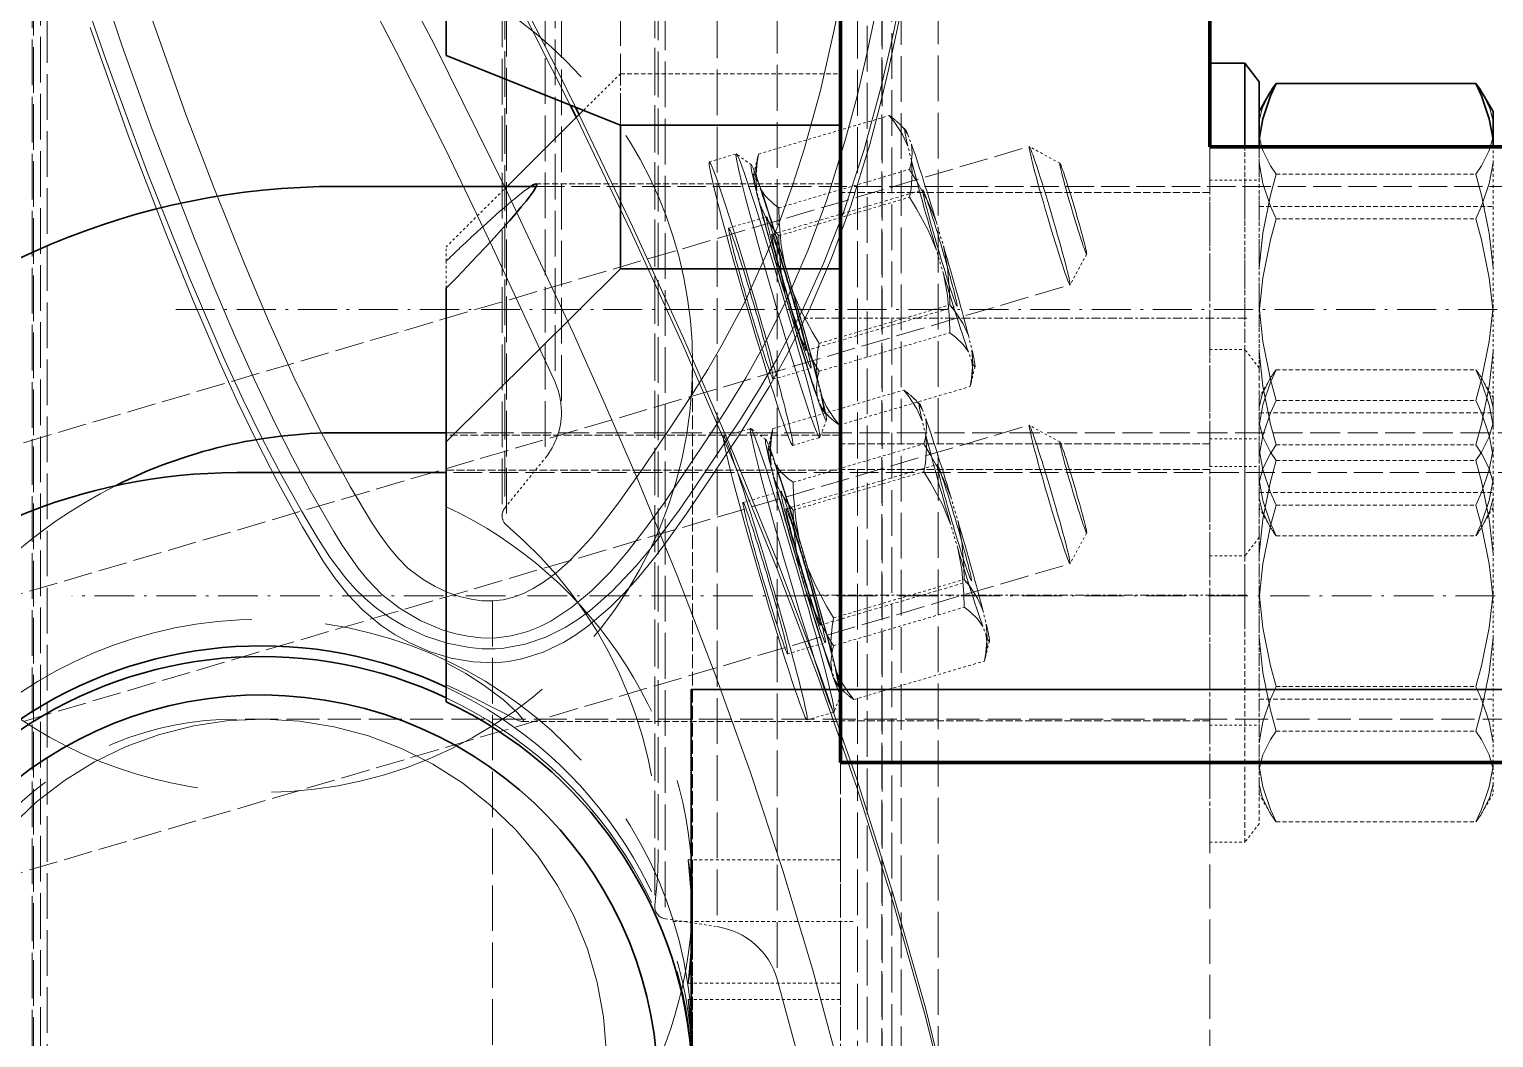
# Model space of a CAD drawing. Header units: millimetres. Extents: x 2784 to 32191, y 2597 to 23392.
# Drawn here: x 13729.1 to 13788.6, y 10251.6 to 10292.5 of the extents above; entities that cross this region are included whole.
import ezdxf

# ---------------------------------------------------------------- set-up
doc = ezdxf.new("R2010")
doc.units = ezdxf.units.MM
doc.linetypes.add('DASHDOT', pattern=[18.5, 12, -3, 0.5, -3])
doc.linetypes.add('DASHED', pattern=[15, 12, -3])

# ---------------------------------------------------------------- blocks, each defined once
blk = doc.blocks.new('A$C55E021B5')
at = {"color": 7, "lineweight": 35, "ltscale": 0.158333}
blk.add_line((1178.701, 1211.53), (1178.701, 1116.53), dxfattribs=at)
at = {"color": 7, "lineweight": 140, "ltscale": 0.158333}
blk.add_line((1178.701, 1116.53), (1178.701, 1211.53), dxfattribs=at)
at = {"color": 7, "lineweight": 35, "ltscale": 0.2}
blk.add_line((1193.701, 1211.53), (1193.701, 1091.53), dxfattribs=at)
at = {"color": 7, "lineweight": 140, "ltscale": 0.2}
blk.add_line((1193.701, 1211.53), (1193.701, 1091.53), dxfattribs=at)
at = {"color": 7, "linetype": 'DASHED', "lineweight": 13, "ltscale": 0.154579}
blk.add_line((1205.286, 1199.715), (1205.286, 1106.968), dxfattribs=at)
at = {"color": 7, "linetype": 'DASHED', "lineweight": 13, "ltscale": 0.154583}
blk.add_line((1205.027, 1198.506), (1205.027, 1105.756), dxfattribs=at)
at = {"color": 7, "linetype": 'DASHED', "lineweight": 13, "ltscale": 0.154589}
blk.add_line((1205.688, 1196.643), (1205.688, 1103.889), dxfattribs=at)
at = {"color": 7, "linetype": 'DASHED', "lineweight": 13, "ltscale": 0.154595}
blk.add_line((1207.327, 1194.62), (1207.327, 1101.863), dxfattribs=at)
at = {"color": 7, "linetype": 'DASHED', "lineweight": 13, "ltscale": 0.154596}
blk.add_line((1207.437, 1194.309), (1207.437, 1101.552), dxfattribs=at)
at = {"color": 7, "linetype": 'DASHED', "lineweight": 13, "ltscale": 0.154597}
blk.add_line((1207.261, 1193.932), (1207.261, 1101.173), dxfattribs=at)
at = {"color": 7, "linetype": 'DASHED', "lineweight": 13, "ltscale": 0.106987}
blk.add_line((1202.63, 1117.409), (1202.63, 1181.601), dxfattribs=at)
at = {"color": 7, "linetype": 'DASHED', "lineweight": 13, "ltscale": 0.154614}
blk.add_line((1201.096, 1180.694), (1201.096, 1087.926), dxfattribs=at)
at = {"color": 7, "linetype": 'DASHED', "lineweight": 13, "ltscale": 0.154613}
for p, q in [((1201.234, 1178.518), (1201.234, 1085.75)), ((1200.814, 1177.965), (1200.814, 1085.197)), ((1201.238, 1178.456), (1201.238, 1085.688)), ((1198.701, 1177.641), (1198.701, 1084.873))]:
    blk.add_line(p, q, dxfattribs=at)
at = {"color": 7, "linetype": 'DASHED', "lineweight": 13, "ltscale": 0.154611}
blk.add_line((1196.273, 1175.508), (1196.273, 1082.741), dxfattribs=at)
at = {"color": 7, "linetype": 'DASHED', "lineweight": 13, "ltscale": 0.154548}
blk.add_line((1192.003, 1154.805), (1192.003, 1062.076), dxfattribs=at)
at = {"color": 7, "linetype": 'DASHED', "lineweight": 13, "ltscale": 0.154549}
blk.add_line((1192.012, 1154.931), (1192.012, 1062.201), dxfattribs=at)
at = {"color": 7, "linetype": 'DASHED', "lineweight": 13, "ltscale": 0.154543}
blk.add_line((1192.61, 1153.889), (1192.61, 1061.163), dxfattribs=at)
at = {"color": 7, "linetype": 'DASHED', "lineweight": 13, "ltscale": 0.154533}
blk.add_line((1192.998, 1152.096), (1192.998, 1059.376), dxfattribs=at)
at = {"color": 7, "linetype": 'DASHED', "lineweight": 13, "ltscale": 0.154529}
blk.add_line((1191.608, 1151.271), (1191.608, 1058.554), dxfattribs=at)
at = {"color": 7, "linetype": 'DASHED', "lineweight": 13, "ltscale": 0.154478}
blk.add_line((1189.733, 1143.4), (1189.733, 1050.713), dxfattribs=at)
at = {"color": 7, "linetype": 'DASHED', "lineweight": 13, "ltscale": 0.154477}
blk.add_line((1191.233, 1143.378), (1191.233, 1050.692), dxfattribs=at)
at = {"color": 7, "linetype": 'DASHED', "lineweight": 13, "ltscale": 0.041399}
blk.add_line((1193.701, 1142.248), (1193.701, 1117.409), dxfattribs=at)
at = {"color": 7, "linetype": 'DASHED', "lineweight": 13, "ltscale": 0.154448}
blk.add_line((1226.184, 1139.522), (1226.184, 1046.853), dxfattribs=at)
at = {"color": 7, "linetype": 'DASHED', "lineweight": 13, "ltscale": 0.154435}
blk.add_line((1225.909, 1138.01), (1225.909, 1045.348), dxfattribs=at)
at = {"color": 7, "linetype": 'DASHED', "lineweight": 13, "ltscale": 0.154428}
blk.add_line((1226.515, 1137.092), (1226.515, 1044.435), dxfattribs=at)
at = {"color": 7, "linetype": 'DASHED', "lineweight": 13, "ltscale": 0.154425}
blk.add_line((1226.468, 1136.789), (1226.468, 1044.134), dxfattribs=at)
at = {"color": 7, "lineweight": 35, "ltscale": 0.007058}
blk.add_line((1209.701, 1120.229), (1209.701, 1124.464), dxfattribs=at)
at = {"color": 7, "lineweight": 35, "ltscale": 0.001576}
blk.add_line((1176.701, 1119.169), (1177.277, 1119.919), dxfattribs=at)
at = {"color": 7, "lineweight": 35, "ltscale": 0.005648}
for p, q in [((1177.277, 1119.919), (1177.277, 1116.53)), ((1178.701, 1119.919), (1178.701, 1116.53))]:
    blk.add_line(p, q, dxfattribs=at)
at = {"color": 7, "linetype": 'DASHED', "lineweight": 13, "ltscale": 0.014781}
for p, q in [((1177.277, 1119.919), (1177.277, 1111.05)), ((1178.701, 1097.17), (1178.701, 1088.301))]:
    blk.add_line(p, q, dxfattribs=at)
at = {"color": 7, "lineweight": 35, "ltscale": 0.002374}
blk.add_line((1178.701, 1119.919), (1177.277, 1119.919), dxfattribs=at)
at = {"color": 7, "lineweight": 35, "ltscale": 0.012688}
blk.add_line((1209.701, 1120.229), (1202.63, 1117.409), dxfattribs=at)
at = {"color": 7, "lineweight": 35, "ltscale": 0.013528}
blk.add_line((1176.01, 1119.097), (1167.893, 1119.097), dxfattribs=at)
at = {"color": 7, "lineweight": 35, "ltscale": 0.004398}
blk.add_line((1176.701, 1119.169), (1176.701, 1116.53), dxfattribs=at)
at = {"color": 7, "linetype": 'DASHED', "lineweight": 13, "ltscale": 0.013198}
blk.add_line((1193.701, 1111.576), (1193.701, 1119.495), dxfattribs=at)
at = {"color": 7, "linetype": 'DASHED', "lineweight": 13, "ltscale": 0.014882}
blk.add_line((1202.63, 1119.495), (1193.701, 1119.495), dxfattribs=at)
at = {"color": 7, "linetype": 'DASHED', "lineweight": 13, "ltscale": 0.003477}
blk.add_line((1202.63, 1117.409), (1202.63, 1119.495), dxfattribs=at)
at = {"color": 7, "linetype": 'DASHED', "lineweight": 13, "ltscale": 0.00352}
blk.add_line((1202.63, 1119.495), (1204.128, 1118.007), dxfattribs=at)
at = {"color": 7, "lineweight": 35, "ltscale": 0.001316}
for p, q in [((1167.201, 1117.959), (1167.596, 1118.643)), ((1176.701, 1117.959), (1176.306, 1118.643))]:
    blk.add_line(p, q, dxfattribs=at)
at = {"color": 7, "lineweight": 35, "ltscale": 0.001886}
for p, q in [((1167.201, 1117.959), (1167.201, 1116.827)), ((1176.701, 1117.959), (1176.701, 1116.827))]:
    blk.add_line(p, q, dxfattribs=at)
at = {"color": 7, "lineweight": 35, "ltscale": 0.007302}
blk.add_line((1204.128, 1118.007), (1207.236, 1114.919), dxfattribs=at)
at = {"color": 7, "lineweight": 35, "ltscale": 0.000576645}
blk.add_line((1204.46, 1118.139), (1204.308, 1117.828), dxfattribs=at)
at = {"color": 7, "lineweight": 35, "ltscale": 0.000935596}
blk.add_line((1204.667, 1118.221), (1204.42, 1117.717), dxfattribs=at)
at = {"color": 7, "linetype": 'DASHED', "lineweight": 13, "ltscale": 0.000606826}
for p, q in [((1191.066, 1117.233), (1191.33, 1117.484)), ((1193.804, 1094.654), (1193.54, 1094.403))]:
    blk.add_line(p, q, dxfattribs=at)
at = {"color": 7, "linetype": 'DASHED', "lineweight": 13, "ltscale": 0.009221}
for p, q in [((1197.02, 1116.233), (1191.712, 1117.795)), ((1196.2, 1114.049), (1190.892, 1115.611)), ((1194.561, 1107.417), (1189.253, 1108.979)), ((1193.741, 1105.233), (1188.433, 1106.795)), ((1196.437, 1105.092), (1191.129, 1106.654)), ((1195.617, 1102.908), (1190.309, 1104.47)), ((1195.617, 1101.776), (1190.309, 1103.338)), ((1193.977, 1097.407), (1188.67, 1098.969)), ((1193.977, 1096.276), (1188.67, 1097.838)), ((1193.157, 1094.092), (1187.85, 1095.654))]:
    blk.add_line(p, q, dxfattribs=at)
at = {"color": 7, "lineweight": 35, "ltscale": 0.014882}
for p, q in [((1193.701, 1117.409), (1202.63, 1117.409)), ((1202.63, 1111.576), (1193.701, 1111.576))]:
    blk.add_line(p, q, dxfattribs=at)
at = {"color": 7, "lineweight": 35, "ltscale": 0.009721}
blk.add_line((1202.63, 1111.576), (1202.63, 1117.409), dxfattribs=at)
at = {"color": 7, "lineweight": 35, "ltscale": 0.000495911}
for p, q in [((1167.201, 1116.53), (1167.201, 1116.827)), ((1176.701, 1116.53), (1176.701, 1116.827))]:
    blk.add_line(p, q, dxfattribs=at)
at = {"color": 7, "linetype": 'DASHED', "lineweight": 13, "ltscale": 0.000676233}
for p, q in [((1190.959, 1117.015), (1190.817, 1116.635)), ((1194.494, 1106.013), (1194.636, 1106.393)), ((1187.774, 1096.678), (1187.917, 1097.058))]:
    blk.add_line(p, q, dxfattribs=at)
at = {"color": 7, "lineweight": 35, "ltscale": 0.05}
blk.add_line((1178.701, 1116.53), (1148.701, 1116.53), dxfattribs=at)
at = {"color": 7, "lineweight": 140, "ltscale": 0.05}
blk.add_line((1148.701, 1116.53), (1178.701, 1116.53), dxfattribs=at)
at = {"color": 7, "linetype": 'DASHED', "lineweight": 13, "ltscale": 0.001096}
for p, q in [((1167.201, 1115.872), (1167.201, 1116.53)), ((1176.701, 1115.872), (1176.701, 1116.53))]:
    blk.add_line(p, q, dxfattribs=at)
at = {"color": 7, "linetype": 'DASHED', "lineweight": 13, "ltscale": 0.012762}
blk.add_line((1176.701, 1116.53), (1176.701, 1108.872), dxfattribs=at)
at = {"color": 7, "linetype": 'DASHED', "lineweight": 13, "ltscale": 0.012904}
for p, q in [((1177.277, 1116.53), (1177.277, 1108.787)), ((1178.701, 1116.53), (1178.701, 1108.787))]:
    blk.add_line(p, q, dxfattribs=at)
at = {"color": 7, "linetype": 'DASHED', "lineweight": 13, "ltscale": 0.149374}
blk.add_line((1178.701, 1116.53), (1178.701, 1026.905), dxfattribs=at)
at = {"color": 7, "linetype": 'DASHED', "lineweight": 13, "ltscale": 0.002355}
for p, q in [((1184.787, 1115.858), (1186.027, 1116.535)), ((1184.787, 1104.545), (1186.027, 1105.222)), ((1183.7, 1100.85), (1184.375, 1099.61))]:
    blk.add_line(p, q, dxfattribs=at)
at = {"color": 7, "linetype": 'DASHED', "lineweight": 13, "ltscale": 0.097866}
for p, q in [((1242.361, 1099.957), (1186.031, 1116.536)), ((1240.709, 1094.341), (1184.378, 1110.92)), ((1242.361, 1088.644), (1186.031, 1105.223)), ((1240.709, 1083.029), (1184.378, 1099.607))]:
    blk.add_line(p, q, dxfattribs=at)
at = {"color": 7, "linetype": 'DASHED', "lineweight": 13, "ltscale": 0.000989783}
for p, q in [((1190.817, 1115.971), (1190.959, 1116.548)), ((1194.636, 1107.057), (1194.494, 1106.48)), ((1190.234, 1104.83), (1190.376, 1105.407)), ((1187.917, 1097.722), (1187.774, 1097.145)), ((1194.053, 1095.916), (1193.911, 1095.339))]:
    blk.add_line(p, q, dxfattribs=at)
at = {"color": 7, "linetype": 'DASHED', "lineweight": 13, "ltscale": 0.000270201}
for p, q in [((1197.062, 1116.077), (1197.02, 1116.233)), ((1188.391, 1106.951), (1188.433, 1106.795)), ((1196.479, 1104.935), (1196.437, 1105.092)), ((1187.808, 1095.81), (1187.85, 1095.654))]:
    blk.add_line(p, q, dxfattribs=at)
at = {"color": 7, "linetype": 'DASHED', "lineweight": 13, "ltscale": 0.001122}
blk.add_line((1197.22, 1115.422), (1197.062, 1116.077), dxfattribs=at)
at = {"color": 7, "linetype": 'DASHED', "lineweight": 13, "ltscale": 0.001259}
for p, q in [((1197.311, 1115.789), (1197.921, 1116.234)), ((1194.264, 1105.437), (1194.536, 1104.732)), ((1193.681, 1094.296), (1193.953, 1093.591))]:
    blk.add_line(p, q, dxfattribs=at)
at = {"color": 7, "linetype": 'DASHED', "lineweight": 13, "ltscale": 0.001898}
for p, q in [((1199.023, 1115.915), (1197.93, 1116.237)), ((1198.44, 1104.774), (1197.347, 1105.096)), ((1195.635, 1104.404), (1194.542, 1104.725)), ((1195.052, 1093.263), (1193.959, 1093.584))]:
    blk.add_line(p, q, dxfattribs=at)
at = {"color": 7, "linetype": 'DASHED', "lineweight": 13, "ltscale": 0.010101}
for p, q in [((1167.201, 1115.872), (1167.201, 1109.812)), ((1176.701, 1115.872), (1176.701, 1109.812)), ((1167.201, 1104.254), (1167.201, 1098.194)), ((1176.701, 1104.254), (1176.701, 1098.194))]:
    blk.add_line(p, q, dxfattribs=at)
at = {"color": 7, "linetype": 'DASHED', "lineweight": 13, "ltscale": 0.095579}
blk.add_line((1206.049, 1114.919), (1148.701, 1114.919), dxfattribs=at)
at = {"color": 7, "linetype": 'DASHED', "lineweight": 13, "ltscale": 0.013528}
for p, q in [((1176.01, 1115.413), (1167.893, 1115.413)), ((1176.01, 1113.603), (1167.893, 1113.603)), ((1176.01, 1107.479), (1167.893, 1107.479)), ((1176.01, 1106.234), (1167.893, 1106.234)), ((1176.01, 1104.424), (1167.893, 1104.424)), ((1176.01, 1103.795), (1167.893, 1103.795)), ((1176.01, 1101.985), (1167.893, 1101.985)), ((1176.01, 1100.74), (1167.893, 1100.74)), ((1176.01, 1094.617), (1167.893, 1094.617)), ((1176.01, 1092.807), (1167.893, 1092.807)), ((1176.01, 1089.123), (1167.893, 1089.123))]:
    blk.add_line(p, q, dxfattribs=at)
at = {"color": 7, "linetype": 'DASHED', "lineweight": 13, "ltscale": 0.003333}
for p, q in [((1178.701, 1115.169), (1176.701, 1115.169)), ((1178.701, 1104.669), (1176.701, 1104.669)), ((1178.701, 1103.551), (1176.701, 1103.551)), ((1178.701, 1093.051), (1176.701, 1093.051))]:
    blk.add_line(p, q, dxfattribs=at)
at = {"color": 7, "linetype": 'DASHED', "lineweight": 13, "ltscale": 0.020603}
blk.add_line((1193.701, 1115.019), (1206.063, 1115.019), dxfattribs=at)
at = {"color": 7, "linetype": 'DASHED', "lineweight": 13, "ltscale": 0.000675876}
for p, q in [((1197.096, 1115.209), (1196.953, 1114.829)), ((1190.376, 1105.874), (1190.234, 1105.494)), ((1193.911, 1094.872), (1194.053, 1095.252))]:
    blk.add_line(p, q, dxfattribs=at)
at = {"color": 7, "lineweight": 35, "ltscale": 0.013384}
blk.add_line((1214.079, 1114.919), (1206.049, 1114.919), dxfattribs=at)
at = {"color": 7, "linetype": 'DASHED', "lineweight": 13, "ltscale": 0.005791}
blk.add_line((1207.236, 1114.919), (1209.701, 1112.47), dxfattribs=at)
at = {"color": 7, "linetype": 'DASHED', "lineweight": 13, "ltscale": 0.025}
for p, q in [((1178.701, 1114.672), (1193.701, 1114.672)), ((1178.701, 1104.472), (1193.701, 1104.472)), ((1178.701, 1103.433), (1193.701, 1103.433)), ((1178.701, 1093.233), (1193.701, 1093.233))]:
    blk.add_line(p, q, dxfattribs=at)
at = {"color": 7, "linetype": 'DASHED', "lineweight": 13, "ltscale": 0.010662}
for p, q in [((1196.489, 1112.97), (1190.352, 1114.776)), ((1194.518, 1097.111), (1188.381, 1098.917))]:
    blk.add_line(p, q, dxfattribs=at)
at = {"color": 7, "linetype": 'DASHED', "lineweight": 13, "ltscale": 0.009222}
for p, q in [((1196.2, 1112.917), (1190.892, 1114.48)), ((1194.561, 1108.548), (1189.253, 1110.111))]:
    blk.add_line(p, q, dxfattribs=at)
at = {"color": 7, "linetype": 'DASHED', "lineweight": 13, "ltscale": 0.000989413}
blk.add_line((1196.953, 1114.165), (1197.096, 1114.741), dxfattribs=at)
at = {"color": 7, "linetype": 'DASHED', "lineweight": 13, "ltscale": 0.015833}
for p, q in [((1176.701, 1114.107), (1167.201, 1114.107)), ((1176.701, 1105.731), (1167.201, 1105.731)), ((1176.701, 1102.489), (1167.201, 1102.489)), ((1176.701, 1094.113), (1167.201, 1094.113))]:
    blk.add_line(p, q, dxfattribs=at)
at = {"color": 7, "linetype": 'DASHED', "lineweight": 13, "ltscale": 0.001663}
for p, q in [((1189.801, 1113.461), (1189.516, 1112.505)), ((1189.516, 1111.373), (1189.801, 1112.33)), ((1195.937, 1111.655), (1195.652, 1110.699)), ((1195.652, 1109.567), (1195.937, 1110.523)), ((1189.218, 1102.32), (1188.933, 1101.363)), ((1188.933, 1100.232), (1189.218, 1101.188)), ((1195.354, 1100.513), (1195.069, 1099.557)), ((1195.069, 1098.426), (1195.354, 1099.382))]:
    blk.add_line(p, q, dxfattribs=at)
at = {"color": 7, "linetype": 'DASHED', "lineweight": 13, "ltscale": 0.002665}
for p, q in [((1198.232, 1113.229), (1196.698, 1113.681)), ((1197.649, 1102.088), (1196.115, 1102.54)), ((1195.842, 1095.948), (1194.308, 1096.4))]:
    blk.add_line(p, q, dxfattribs=at)
at = {"color": 7, "linetype": 'DASHED', "lineweight": 13, "ltscale": 0.002354}
blk.add_line((1183.7, 1112.163), (1184.375, 1110.923), dxfattribs=at)
at = {"color": 7, "linetype": 'DASHED', "lineweight": 13, "ltscale": 0.000962067}
blk.add_line((1209.701, 1111.892), (1209.701, 1112.47), dxfattribs=at)
at = {"color": 7, "linetype": 'DASHED', "lineweight": 13, "ltscale": 0.11095}
blk.add_line((1193.701, 1111.576), (1193.701, 1045.006), dxfattribs=at)
at = {"color": 7, "lineweight": 35, "ltscale": 0.016613}
blk.add_line((1202.63, 1111.576), (1209.701, 1104.551), dxfattribs=at)
at = {"color": 7, "linetype": 'DASHED', "lineweight": 13, "ltscale": 0.001846}
blk.add_line((1209.701, 1111.892), (1209.701, 1110.785), dxfattribs=at)
at = {"color": 7, "linetype": 'DASHED', "lineweight": 13, "ltscale": 0.018552}
for p, q in [((1177.277, 1111.05), (1177.277, 1099.919)), ((1177.277, 1108.301), (1177.277, 1097.17)), ((1178.701, 1108.301), (1178.701, 1097.17)), ((1177.277, 1099.432), (1177.277, 1088.301))]:
    blk.add_line(p, q, dxfattribs=at)
at = {"color": 7, "lineweight": 35, "ltscale": 0.01039}
blk.add_line((1209.701, 1104.551), (1209.701, 1110.785), dxfattribs=at)
at = {"color": 7, "linetype": 'DASHDOT', "lineweight": 13, "ltscale": 0.132204}
blk.add_line((1220.689, 1109.919), (1141.367, 1109.919), dxfattribs=at)
at = {"color": 7, "linetype": 'DASHED', "lineweight": 13, "ltscale": 0.00266}
for p, q in [((1167.201, 1108.216), (1167.201, 1109.812)), ((1176.701, 1108.216), (1176.701, 1109.812)), ((1167.201, 1096.598), (1167.201, 1098.194)), ((1176.701, 1096.598), (1176.701, 1098.194))]:
    blk.add_line(p, q, dxfattribs=at)
at = {"color": 7, "linetype": 'DASHDOT', "lineweight": 13, "ltscale": 0.03}
for p, q in [((1177.201, 1109.572), (1195.201, 1109.572)), ((1177.201, 1098.333), (1195.201, 1098.333))]:
    blk.add_line(p, q, dxfattribs=at)
at = {"color": 7, "linetype": 'DASHED', "lineweight": 13, "ltscale": 0.010661}
for p, q in [((1195.1, 1108.252), (1188.964, 1110.058)), ((1195.906, 1101.829), (1189.77, 1103.635))]:
    blk.add_line(p, q, dxfattribs=at)
at = {"color": 7, "linetype": 'DASHED', "lineweight": 13, "ltscale": 0.002203}
blk.add_line((1176.701, 1108.872), (1176.701, 1107.551), dxfattribs=at)
at = {"color": 7, "linetype": 'DASHED', "lineweight": 13, "ltscale": 0.000811005}
blk.add_line((1178.701, 1108.787), (1178.701, 1108.301), dxfattribs=at)
at = {"color": 7, "linetype": 'DASHED', "lineweight": 13, "ltscale": 0.000989596}
blk.add_line((1188.5, 1108.863), (1188.357, 1108.287), dxfattribs=at)
at = {"color": 7, "linetype": 'DASHED', "lineweight": 13, "ltscale": 0.005132}
blk.add_line((1167.201, 1108.216), (1167.201, 1105.137), dxfattribs=at)
at = {"color": 7, "linetype": 'DASHED', "lineweight": 13, "ltscale": 0.001576}
for p, q in [((1176.701, 1107.551), (1177.277, 1108.301)), ((1176.701, 1100.669), (1177.277, 1099.919)), ((1176.701, 1089.051), (1177.277, 1088.301))]:
    blk.add_line(p, q, dxfattribs=at)
at = {"color": 7, "linetype": 'DASHED', "lineweight": 13, "ltscale": 0.001109}
blk.add_line((1176.701, 1108.216), (1176.701, 1107.551), dxfattribs=at)
at = {"color": 7, "linetype": 'DASHED', "lineweight": 13, "ltscale": 0.002374}
for p, q in [((1178.701, 1108.301), (1177.277, 1108.301)), ((1178.701, 1099.919), (1177.277, 1099.919)), ((1178.701, 1088.301), (1177.277, 1088.301))]:
    blk.add_line(p, q, dxfattribs=at)
at = {"color": 7, "linetype": 'DASHED', "lineweight": 13, "ltscale": 0.000676144}
blk.add_line((1188.357, 1107.819), (1188.5, 1108.199), dxfattribs=at)
at = {"color": 7, "linetype": 'DASHED', "lineweight": 13, "ltscale": 0.01716}
blk.add_line((1176.701, 1107.551), (1176.701, 1097.254), dxfattribs=at)
at = {"color": 7, "linetype": 'DASHED', "lineweight": 13, "ltscale": 0.001123}
for p, q in [((1188.233, 1107.606), (1188.391, 1106.951)), ((1196.637, 1104.28), (1196.479, 1104.935)), ((1187.65, 1096.465), (1187.808, 1095.81))]:
    blk.add_line(p, q, dxfattribs=at)
at = {"color": 7, "linetype": 'DASHED', "lineweight": 13, "ltscale": 0.002666}
blk.add_line((1196.425, 1107.09), (1194.891, 1107.541), dxfattribs=at)
at = {"color": 7, "linetype": 'DASHED', "lineweight": 13, "ltscale": 0.046237}
blk.add_line((1199.701, 1107.705), (1199.701, 1079.963), dxfattribs=at)
at = {"color": 7, "linetype": 'DASHED', "lineweight": 13, "ltscale": 0.001316}
for p, q in [((1167.201, 1106.341), (1167.596, 1107.025)), ((1176.701, 1106.341), (1176.306, 1107.025)), ((1167.201, 1101.879), (1167.596, 1101.195)), ((1176.701, 1101.879), (1176.306, 1101.195)), ((1167.201, 1090.261), (1167.596, 1089.577)), ((1176.701, 1090.261), (1176.306, 1089.577))]:
    blk.add_line(p, q, dxfattribs=at)
at = {"color": 7, "linetype": 'DASHED', "lineweight": 13, "ltscale": 0.001886}
for p, q in [((1167.201, 1106.341), (1167.201, 1105.21)), ((1176.701, 1106.341), (1176.701, 1105.21))]:
    blk.add_line(p, q, dxfattribs=at)
at = {"color": 7, "linetype": 'DASHED', "lineweight": 13, "ltscale": 0.000606537}
blk.add_line((1190.483, 1106.092), (1190.746, 1106.343), dxfattribs=at)
at = {"color": 7, "linetype": 'DASHED', "lineweight": 13, "ltscale": 0.000606274}
blk.add_line((1194.387, 1105.795), (1194.123, 1105.544), dxfattribs=at)
at = {"color": 7, "linetype": 'DASHED', "lineweight": 13, "ltscale": 0.101666}
blk.add_line((1209.701, 1104.919), (1148.701, 1104.919), dxfattribs=at)
at = {"color": 7, "linetype": 'DASHED', "lineweight": 13, "ltscale": 0.001592}
for p, q in [((1167.201, 1104.254), (1167.201, 1105.21)), ((1176.701, 1104.254), (1176.701, 1105.21))]:
    blk.add_line(p, q, dxfattribs=at)
at = {"color": 7, "linetype": 'DASHED', "lineweight": 13, "ltscale": 0.026667}
for p, q in [((1193.701, 1104.819), (1209.701, 1104.819)), ((1209.701, 1103.401), (1193.701, 1103.401))]:
    blk.add_line(p, q, dxfattribs=at)
at = {"color": 7, "linetype": 'DASHED', "lineweight": 13, "ltscale": 0.001258}
blk.add_line((1196.728, 1104.648), (1197.338, 1105.093), dxfattribs=at)
at = {"color": 7, "lineweight": 35, "ltscale": 0.007297}
blk.add_line((1214.079, 1104.919), (1209.701, 1104.919), dxfattribs=at)
at = {"color": 7, "lineweight": 35, "ltscale": 0.017582}
blk.add_line((1209.701, 1094.001), (1209.701, 1104.551), dxfattribs=at)
at = {"color": 7, "linetype": 'DASHED', "lineweight": 13, "ltscale": 0.000676501}
blk.add_line((1196.513, 1104.068), (1196.37, 1103.688), dxfattribs=at)
at = {"color": 7, "linetype": 'DASHED', "lineweight": 13, "ltscale": 0.000989966}
blk.add_line((1196.37, 1103.024), (1196.513, 1103.6), dxfattribs=at)
at = {"color": 7, "linetype": 'DASHED', "lineweight": 13, "ltscale": 0.004343}
blk.add_line((1207.327, 1101.863), (1205.688, 1103.889), dxfattribs=at)
at = {"color": 7, "linetype": 'DASHED', "lineweight": 13, "ltscale": 0.0975}
blk.add_line((1151.201, 1103.301), (1209.701, 1103.301), dxfattribs=at)
at = {"color": 7, "lineweight": 35, "ltscale": 0.014166}
blk.add_line((1209.701, 1103.301), (1218.201, 1103.301), dxfattribs=at)
at = {"color": 7, "linetype": 'DASHDOT', "lineweight": 13, "ltscale": 0.134001}
blk.add_line((1144.501, 1098.301), (1224.902, 1098.301), dxfattribs=at)
at = {"color": 7, "linetype": 'DASHED', "lineweight": 13, "ltscale": 0.153949}
blk.add_line((1207.823, 1098.092), (1207.823, 1005.723), dxfattribs=at)
at = {"color": 7, "linetype": 'DASHED', "lineweight": 13, "ltscale": 0.013673}
blk.add_line((1176.701, 1097.254), (1176.701, 1089.051), dxfattribs=at)
at = {"color": 7, "linetype": 'DASHED', "lineweight": 13, "ltscale": 0.008855}
for p, q in [((1167.201, 1096.598), (1167.201, 1091.285)), ((1176.701, 1096.598), (1176.701, 1091.285))]:
    blk.add_line(p, q, dxfattribs=at)
at = {"color": 7, "lineweight": 35, "ltscale": 0.183334}
blk.add_line((1199.758, 1094.5), (1089.758, 1094.5), dxfattribs=at)
at = {"color": 7, "lineweight": 35, "ltscale": 0.08}
blk.add_line((1199.758, 1094.5), (1199.758, 1046.5), dxfattribs=at)
at = {"color": 7, "linetype": 'DASHED', "lineweight": 13, "ltscale": 0.111666}
blk.add_line((1151.201, 1093.301), (1218.201, 1093.301), dxfattribs=at)
at = {"color": 7, "linetype": 'DASHED', "lineweight": 13, "ltscale": 0.021519}
blk.add_line((1206.612, 1093.201), (1193.701, 1093.201), dxfattribs=at)
at = {"color": 7, "lineweight": 35, "ltscale": 0.075}
blk.add_line((1148.701, 1091.53), (1193.701, 1091.53), dxfattribs=at)
at = {"color": 7, "lineweight": 140, "ltscale": 0.075}
blk.add_line((1193.701, 1091.53), (1148.701, 1091.53), dxfattribs=at)
at = {"color": 7, "linetype": 'DASHED', "lineweight": 13, "ltscale": 0.001067}
for p, q in [((1167.201, 1090.644), (1167.201, 1091.285)), ((1176.701, 1090.644), (1176.701, 1091.285))]:
    blk.add_line(p, q, dxfattribs=at)
at = {"color": 7, "linetype": 'DASHED', "lineweight": 13, "ltscale": 0.047578}
blk.add_line((1193.701, 1091.53), (1193.701, 1062.983), dxfattribs=at)
at = {"color": 7, "linetype": 'DASHED', "lineweight": 13, "ltscale": 0.000639725}
for p, q in [((1167.201, 1090.644), (1167.201, 1090.261)), ((1176.701, 1090.644), (1176.701, 1090.261))]:
    blk.add_line(p, q, dxfattribs=at)
at = {"color": 7, "linetype": 'DASHED', "lineweight": 13, "ltscale": 0.010296}
for p, q in [((1199.878, 1087.579), (1193.701, 1087.579)), ((1199.878, 1082.579), (1193.701, 1082.579)), ((1199.878, 1081.923), (1193.701, 1081.923))]:
    blk.add_line(p, q, dxfattribs=at)
at = {"color": 7, "linetype": 'DASHED', "lineweight": 13, "ltscale": 0.001414}
blk.add_line((1199.701, 1085.362), (1199.701, 1086.21), dxfattribs=at)
at = {"color": 7, "linetype": 'DASHED', "lineweight": 13, "ltscale": 0.003564}
blk.add_line((1200.814, 1085.197), (1198.701, 1084.873), dxfattribs=at)
at = {"color": 7, "linetype": 'DASHDOT', "lineweight": 13, "ltscale": 0.012365}
blk.add_line((1200.502, 1085.079), (1193.083, 1085.079), dxfattribs=at)
at = {"color": 7, "linetype": 'DASHED', "lineweight": 13, "ltscale": 0.008485}
blk.add_line((1199.701, 1079.705), (1199.701, 1084.796), dxfattribs=at)
at = {"color": 7, "linetype": 'DASHED', "lineweight": 13}
for points in [[(1224.371, 1122.537), (1223.53, 1120.072), (1221.831, 1115.467), (1220.128, 1111.206), (1218.694, 1107.873), (1217.946, 1106.258), (1217.162, 1104.66), (1216.395, 1103.193), (1215.586, 1101.745), (1214.931, 1100.649), (1214.427, 1099.871), (1213.797, 1099.035), (1213.408, 1098.596), (1212.986, 1098.184), (1212.535, 1097.805), (1211.975, 1097.407), (1211.383, 1097.059), (1210.542, 1096.669), (1209.662, 1096.379), (1208.754, 1096.201), (1208.238, 1096.155), (1207.72, 1096.154)], [(1223.65, 1122.975), (1222.857, 1120.618), (1221.644, 1117.225), (1219.939, 1112.827), (1219.135, 1110.854), (1218.299, 1108.886), (1217.485, 1107.065), (1216.629, 1105.264), (1215.946, 1103.914), (1215.23, 1102.579), (1214.264, 1100.908), (1213.926, 1100.362), (1213.276, 1099.42), (1212.915, 1098.976), (1212.315, 1098.359), (1211.604, 1097.797), (1210.735, 1097.285), (1209.802, 1096.899), (1209.319, 1096.759), (1208.829, 1096.658), (1208.295, 1096.596), (1207.762, 1096.589)], [(1224.167, 1121.363), (1222.611, 1116.958), (1221.092, 1113.017), (1219.997, 1110.322), (1218.913, 1107.797), (1218.172, 1106.171), (1217.397, 1104.56), (1216.573, 1102.956), (1215.54, 1101.099), (1214.695, 1099.707), (1214.216, 1099.007), (1213.687, 1098.338), (1213.094, 1097.716), (1212.349, 1097.097), (1211.78, 1096.717), (1211.181, 1096.387), (1210.357, 1096.031), (1209.497, 1095.77), (1208.614, 1095.616), (1207.72, 1095.586)], [(1213.199, 1126.445), (1210.183, 1120.663), (1207.295, 1114.832), (1204.549, 1108.977), (1203.231, 1106.032), (1201.956, 1103.076), (1200.328, 1099.12), (1198.794, 1095.152), (1197.363, 1091.173), (1196.033, 1087.15), (1194.819, 1083.11), (1193.721, 1079.044), (1192.741, 1074.943), (1191.878, 1070.797), (1191.135, 1066.598), (1190.799, 1064.408), (1190.5, 1062.203), (1190.167, 1059.245), (1189.921, 1056.271), (1189.773, 1053.286), (1189.733, 1050.713)], [(1234.701, 1168.216), (1230.806, 1162.611), (1226.85, 1156.76), (1222.971, 1150.837), (1219.193, 1144.846), (1216.056, 1139.657), (1213.031, 1134.425), (1210.304, 1129.494), (1207.674, 1124.525), (1205.138, 1119.516), (1204.46, 1118.139)], [(1234.701, 1167.877), (1230.806, 1162.271), (1226.85, 1156.421), (1222.971, 1150.498), (1219.193, 1144.506), (1216.056, 1139.318), (1213.031, 1134.085), (1210.304, 1129.155), (1207.674, 1124.185), (1204.667, 1118.221)], [(1191.279, 1122.381), (1191.646, 1120.652), (1192.052, 1118.916), (1192.746, 1116.372), (1193.579, 1113.858), (1194.389, 1111.787), (1195.282, 1109.815), (1196.239, 1107.976), (1196.983, 1106.701), (1197.77, 1105.45), (1199.617, 1102.685), (1200.248, 1101.773), (1201.38, 1100.253), (1201.985, 1099.522), (1202.96, 1098.49), (1203.871, 1097.697), (1204.359, 1097.341), (1204.869, 1097.02), (1205.659, 1096.626), (1206.494, 1096.34), (1207.364, 1096.18), (1207.72, 1096.154)], [(1191.105, 1122.679), (1191.745, 1119.645), (1192.108, 1118.125), (1192.509, 1116.62), (1193.281, 1114.136), (1194.065, 1112.01), (1194.929, 1109.992), (1195.864, 1108.098), (1196.596, 1106.783), (1197.794, 1104.845), (1199.089, 1102.898), (1199.961, 1101.618), (1200.801, 1100.442), (1201.239, 1099.864), (1201.928, 1099.021), (1202.473, 1098.415), (1203.047, 1097.839), (1203.953, 1097.066), (1204.438, 1096.72), (1204.945, 1096.41), (1205.763, 1096.016), (1206.629, 1095.739), (1207.17, 1095.636), (1207.72, 1095.586)], [(1192.273, 1121.946), (1192.638, 1120.229), (1193.038, 1118.528), (1193.487, 1116.837), (1194.255, 1114.379), (1195.007, 1112.35), (1195.859, 1110.365), (1196.817, 1108.438), (1197.54, 1107.152), (1198.337, 1105.854), (1198.891, 1104.996), (1200.04, 1103.277), (1200.847, 1102.095), (1201.688, 1100.926), (1202.351, 1100.076), (1203.052, 1099.263), (1203.8, 1098.506), (1204.597, 1097.835), (1205.459, 1097.271), (1205.914, 1097.041), (1206.385, 1096.853), (1207.063, 1096.671), (1207.762, 1096.589)], [(1207.823, 1098.092), (1207.394, 1098.14), (1206.972, 1098.244), (1206.567, 1098.397), (1206.17, 1098.596), (1205.708, 1098.887), (1205.258, 1099.227), (1204.786, 1099.642), (1204.331, 1100.094), (1203.811, 1100.67), (1203.313, 1101.276), (1202.706, 1102.074), (1201.722, 1103.472), (1200.553, 1105.206), (1199.801, 1106.348), (1199.085, 1107.493), (1198.497, 1108.497), (1197.613, 1110.172), (1196.701, 1112.175), (1196.147, 1113.555), (1195.643, 1114.956), (1195.158, 1116.469), (1194.513, 1118.812), (1193.946, 1121.272), (1193.254, 1124.728)], [(1220.273, 1117.843), (1221.603, 1121.588), (1222.848, 1125.359), (1224.65, 1131.065), (1226.468, 1136.789)], [(1214.86, 1126.371), (1211.716, 1120.373), (1209.739, 1116.427), (1207.819, 1112.457), (1205.286, 1106.968)], [(1167.201, 1117.575), (1167.333, 1118.087), (1167.596, 1118.643)], [(1176.701, 1117.575), (1176.57, 1118.087), (1176.306, 1118.643)], [(1204.308, 1117.828), (1202.139, 1113.29), (1200.054, 1108.726), (1198.051, 1104.103), (1196.268, 1099.722), (1194.588, 1095.3), (1193.033, 1090.855), (1191.567, 1086.232), (1190.247, 1081.572), (1189.078, 1076.87), (1188.551, 1074.501), (1188.062, 1072.12), (1187.613, 1069.729), (1187.202, 1067.325), (1186.659, 1063.677), (1186.223, 1059.998), (1185.913, 1056.286), (1185.778, 1053.5), (1185.733, 1050.712)], [(1204.42, 1117.717), (1202.21, 1113.103), (1200.088, 1108.464), (1198.051, 1103.763), (1196.268, 1099.383), (1194.588, 1094.961), (1193.033, 1090.515), (1191.567, 1085.893), (1190.247, 1081.232), (1189.078, 1076.53), (1188.551, 1074.161), (1188.062, 1071.78), (1187.613, 1069.389), (1187.202, 1066.986), (1186.659, 1063.338), (1186.223, 1059.659), (1185.913, 1055.946), (1185.778, 1053.161), (1185.733, 1050.373)], [(1190.959, 1116.548), (1191.174, 1117.028), (1191.499, 1117.529), (1191.712, 1117.795)], [(1207.823, 1098.092), (1208.254, 1098.102), (1208.697, 1098.163), (1209.171, 1098.279), (1209.639, 1098.442), (1210.154, 1098.677), (1210.644, 1098.963), (1211.258, 1099.43), (1211.658, 1099.823), (1212.026, 1100.259), (1212.392, 1100.761), (1212.738, 1101.292), (1213.598, 1102.74), (1214.785, 1104.936), (1215.885, 1107.181), (1216.915, 1109.466), (1217.893, 1111.78), (1219.109, 1114.801), (1220.273, 1117.843)], [(1167.201, 1116.935), (1167.352, 1116.372), (1167.664, 1115.754), (1167.893, 1115.413)], [(1176.701, 1116.935), (1176.551, 1116.372), (1176.239, 1115.754), (1176.01, 1115.413)], [(1190.817, 1116.635), (1190.782, 1116.275), (1190.831, 1115.853), (1190.892, 1115.611)], [(1197.096, 1114.741), (1197.131, 1115.275), (1197.081, 1115.886), (1197.02, 1116.233)], [(1197.096, 1115.209), (1197.131, 1115.569), (1197.062, 1116.077)], [(1167.201, 1115.872), (1167.352, 1115.033), (1167.664, 1114.111), (1167.893, 1113.603)], [(1176.701, 1115.872), (1176.551, 1115.033), (1176.239, 1114.111), (1176.01, 1113.603)], [(1189.801, 1113.461), (1190.141, 1114.274), (1190.604, 1115.143), (1190.892, 1115.611)], [(1190.817, 1115.971), (1190.782, 1115.438), (1190.831, 1114.826), (1190.892, 1114.48)], [(1167.201, 1111.622), (1167.352, 1113.024), (1167.664, 1114.564), (1167.893, 1115.413)], [(1176.701, 1111.622), (1176.551, 1113.024), (1176.239, 1114.564), (1176.01, 1115.413)], [(1189.801, 1112.33), (1190.141, 1113.143), (1190.604, 1114.011), (1190.892, 1114.48)], [(1196.953, 1114.829), (1196.738, 1114.522), (1196.413, 1114.21), (1196.2, 1114.049)], [(1195.937, 1111.655), (1196.098, 1112.522), (1196.186, 1113.5), (1196.2, 1114.049)], [(1196.953, 1114.165), (1196.738, 1113.685), (1196.413, 1113.184), (1196.2, 1112.917)], [(1167.201, 1109.812), (1167.352, 1111.214), (1167.664, 1112.754), (1167.893, 1113.603)], [(1176.701, 1109.812), (1176.551, 1111.214), (1176.239, 1112.754), (1176.01, 1113.603)], [(1195.937, 1110.523), (1196.098, 1111.39), (1196.186, 1112.369), (1196.2, 1112.917)], [(1189.516, 1112.505), (1189.355, 1111.638), (1189.267, 1110.659), (1189.253, 1110.111)], [(1189.516, 1111.373), (1189.355, 1110.507), (1189.267, 1109.528), (1189.253, 1108.979)], [(1195.652, 1110.699), (1195.312, 1109.885), (1194.849, 1109.017), (1194.561, 1108.548)], [(1167.201, 1110.026), (1167.352, 1108.623), (1167.664, 1107.083), (1167.893, 1106.234)], [(1176.701, 1110.026), (1176.551, 1108.623), (1176.239, 1107.083), (1176.01, 1106.234)], [(1188.5, 1108.863), (1188.715, 1109.343), (1189.04, 1109.845), (1189.253, 1110.111)], [(1195.652, 1109.567), (1195.312, 1108.754), (1194.849, 1107.885), (1194.561, 1107.417)], [(1188.5, 1108.199), (1188.715, 1108.506), (1189.04, 1108.818), (1189.253, 1108.979)], [(1194.636, 1107.057), (1194.671, 1107.59), (1194.622, 1108.202), (1194.561, 1108.548)], [(1167.201, 1108.216), (1167.352, 1106.813), (1167.664, 1105.273), (1167.893, 1104.424)], [(1176.701, 1108.216), (1176.551, 1106.813), (1176.239, 1105.273), (1176.01, 1104.424)], [(1188.357, 1108.287), (1188.322, 1107.753), (1188.372, 1107.142), (1188.433, 1106.795)], [(1188.357, 1107.819), (1188.322, 1107.459), (1188.391, 1106.951)], [(1167.201, 1105.21), (1167.352, 1106.049), (1167.664, 1106.971), (1167.893, 1107.479)], [(1176.701, 1105.21), (1176.551, 1106.049), (1176.239, 1106.971), (1176.01, 1107.479)], [(1194.636, 1106.393), (1194.671, 1106.753), (1194.622, 1107.175), (1194.561, 1107.417)], [(1167.201, 1105.957), (1167.333, 1106.47), (1167.596, 1107.025)], [(1176.701, 1105.957), (1176.57, 1106.47), (1176.306, 1107.025)], [(1190.376, 1105.407), (1190.592, 1105.886), (1190.916, 1106.388), (1191.129, 1106.654)], [(1167.201, 1103.965), (1167.352, 1104.805), (1167.664, 1105.727), (1167.893, 1106.234)], [(1176.701, 1103.965), (1176.551, 1104.805), (1176.239, 1105.727), (1176.01, 1106.234)], [(1194.494, 1106.48), (1194.278, 1106), (1193.954, 1105.499), (1193.741, 1105.233)], [(1190.234, 1105.494), (1190.199, 1105.134), (1190.248, 1104.712), (1190.309, 1104.47)], [(1167.201, 1105.317), (1167.352, 1104.754), (1167.664, 1104.136), (1167.893, 1103.795)], [(1176.701, 1105.317), (1176.551, 1104.754), (1176.239, 1104.136), (1176.01, 1103.795)], [(1190.234, 1104.83), (1190.199, 1104.297), (1190.248, 1103.685), (1190.309, 1103.338)], [(1196.513, 1103.6), (1196.548, 1104.133), (1196.498, 1104.745), (1196.437, 1105.092)], [(1196.513, 1104.068), (1196.548, 1104.428), (1196.479, 1104.935)], [(1167.201, 1102.903), (1167.352, 1103.466), (1167.664, 1104.084), (1167.893, 1104.424)], [(1167.201, 1104.254), (1167.352, 1103.415), (1167.664, 1102.493), (1167.893, 1101.985)], [(1176.701, 1102.903), (1176.551, 1103.466), (1176.239, 1104.084), (1176.01, 1104.424)], [(1176.701, 1104.254), (1176.551, 1103.415), (1176.239, 1102.493), (1176.01, 1101.985)], [(1189.218, 1102.32), (1189.558, 1103.133), (1190.021, 1104.002), (1190.309, 1104.47)], [(1167.201, 1100.004), (1167.352, 1101.406), (1167.664, 1102.946), (1167.893, 1103.795)], [(1176.701, 1100.004), (1176.551, 1101.406), (1176.239, 1102.946), (1176.01, 1103.795)], [(1196.37, 1103.688), (1196.155, 1103.381), (1195.83, 1103.069), (1195.617, 1102.908)], [(1167.201, 1103.01), (1167.352, 1102.17), (1167.664, 1101.248), (1167.893, 1100.74)], [(1176.701, 1103.01), (1176.551, 1102.17), (1176.239, 1101.248), (1176.01, 1100.74)], [(1189.218, 1101.188), (1189.558, 1102.002), (1190.021, 1102.87), (1190.309, 1103.338)], [(1196.37, 1103.024), (1196.155, 1102.544), (1195.83, 1102.042), (1195.617, 1101.776)], [(1195.354, 1100.513), (1195.515, 1101.38), (1195.602, 1102.359), (1195.617, 1102.908)], [(1167.201, 1102.262), (1167.333, 1101.75), (1167.596, 1101.195)], [(1167.201, 1098.194), (1167.352, 1099.596), (1167.664, 1101.136), (1167.893, 1101.985)], [(1176.701, 1098.194), (1176.551, 1099.596), (1176.239, 1101.136), (1176.01, 1101.985)], [(1176.701, 1102.262), (1176.57, 1101.75), (1176.306, 1101.195)], [(1188.933, 1101.363), (1188.772, 1100.497), (1188.684, 1099.518), (1188.67, 1098.969)], [(1195.354, 1099.382), (1195.515, 1100.249), (1195.602, 1101.227), (1195.617, 1101.776)], [(1188.933, 1100.232), (1188.772, 1099.365), (1188.684, 1098.387), (1188.67, 1097.838)], [(1195.069, 1099.557), (1194.729, 1098.744), (1194.266, 1097.875), (1193.977, 1097.407)], [(1187.917, 1097.722), (1188.132, 1098.202), (1188.457, 1098.703), (1188.67, 1098.969)], [(1167.201, 1098.408), (1167.352, 1097.005), (1167.664, 1095.465), (1167.893, 1094.617)], [(1176.701, 1098.408), (1176.551, 1097.005), (1176.239, 1095.465), (1176.01, 1094.617)], [(1195.069, 1098.426), (1194.729, 1097.612), (1194.266, 1096.744), (1193.977, 1096.276)], [(1187.917, 1097.058), (1188.132, 1097.365), (1188.457, 1097.677), (1188.67, 1097.838)], [(1187.774, 1097.145), (1187.739, 1096.612), (1187.788, 1096.001), (1187.85, 1095.654)], [(1194.053, 1095.916), (1194.088, 1096.449), (1194.039, 1097.06), (1193.977, 1097.407)], [(1167.201, 1096.598), (1167.352, 1095.195), (1167.664, 1093.655), (1167.893, 1092.807)], [(1176.701, 1096.598), (1176.551, 1095.195), (1176.239, 1093.655), (1176.01, 1092.807)], [(1187.774, 1096.678), (1187.739, 1096.318), (1187.808, 1095.81)], [(1194.053, 1095.252), (1194.088, 1095.612), (1194.039, 1096.034), (1193.977, 1096.276)], [(1193.911, 1095.339), (1193.695, 1094.859), (1193.37, 1094.358), (1193.157, 1094.092)], [(1206.612, 1093.201), (1206.586, 1093.205), (1206.572, 1093.219), (1206.569, 1093.241), (1206.575, 1093.261), (1206.6, 1093.313), (1206.79, 1093.545), (1207.373, 1094.077), (1208.163, 1094.668), (1208.905, 1095.142), (1209.701, 1095.583)], [(1209.701, 1094.682), (1208.857, 1094.3), (1207.383, 1093.548), (1206.776, 1093.247), (1206.654, 1093.206), (1206.612, 1093.201)], [(1167.201, 1092.347), (1167.352, 1093.187), (1167.664, 1094.109), (1167.893, 1094.617)], [(1176.701, 1092.347), (1176.551, 1093.187), (1176.239, 1094.109), (1176.01, 1094.617)], [(1203.208, 1079.871), (1203.318, 1081.21), (1203.574, 1082.605), (1203.973, 1083.967), (1204.51, 1085.282), (1205.18, 1086.537), (1205.977, 1087.717), (1206.89, 1088.811), (1207.913, 1089.807), (1209.034, 1090.694), (1210.241, 1091.464), (1211.521, 1092.107), (1212.862, 1092.617), (1214.248, 1092.989)], [(1214.248, 1092.989), (1215.667, 1093.217), (1217.101, 1093.301), (1218.536, 1093.238), (1219.958, 1093.029), (1221.35, 1092.677), (1222.697, 1092.186), (1223.987, 1091.561), (1225.205, 1090.809), (1226.338, 1089.937), (1227.375, 1088.956)], [(1167.201, 1091.285), (1167.352, 1091.848), (1167.664, 1092.466), (1167.893, 1092.807)], [(1176.701, 1091.285), (1176.551, 1091.848), (1176.239, 1092.466), (1176.01, 1092.807)], [(1167.201, 1091.392), (1167.352, 1090.552), (1167.664, 1089.631), (1167.893, 1089.123)], [(1176.701, 1091.392), (1176.551, 1090.552), (1176.239, 1089.631), (1176.01, 1089.123)], [(1167.201, 1090.644), (1167.333, 1090.132), (1167.596, 1089.577)], [(1176.701, 1090.644), (1176.57, 1090.132), (1176.306, 1089.577)], [(1199.878, 1087.579), (1199.877, 1087.578), (1199.877, 1087.577), (1199.875, 1087.573), (1199.862, 1087.524), (1199.801, 1087.124), (1199.729, 1086.327), (1199.701, 1085.362)], [(1199.742, 1086.022), (1199.871, 1087.431), (1199.881, 1087.562), (1199.88, 1087.574), (1199.88, 1087.577), (1199.878, 1087.579)], [(1199.878, 1082.579), (1199.877, 1082.58), (1199.877, 1082.581), (1199.875, 1082.585), (1199.862, 1082.634), (1199.801, 1083.034), (1199.73, 1083.831), (1199.701, 1084.796)], [(1199.742, 1084.137), (1199.871, 1082.727), (1199.881, 1082.596), (1199.88, 1082.584), (1199.88, 1082.581), (1199.878, 1082.579)], [(1196.273, 1082.741), (1195.268, 1079.04), (1194.362, 1075.312), (1193.554, 1071.548), (1192.846, 1067.74), (1192.4, 1064.981), (1192.012, 1062.201)], [(1199.878, 1081.923), (1199.877, 1081.922), (1199.877, 1081.921), (1199.875, 1081.917), (1199.862, 1081.868), (1199.801, 1081.468), (1199.729, 1080.67), (1199.701, 1079.705)], [(1199.742, 1080.365), (1199.871, 1081.774), (1199.881, 1081.906), (1199.88, 1081.918), (1199.88, 1081.921), (1199.878, 1081.923)]]:
    blk.add_lwpolyline(points, dxfattribs=at)
at = {"color": 7, "lineweight": 35}
for points in [[(1167.201, 1116.827), (1167.352, 1117.667), (1167.664, 1118.589), (1167.893, 1119.097)], [(1176.701, 1116.827), (1176.551, 1117.667), (1176.239, 1118.589), (1176.01, 1119.097)]]:
    blk.add_lwpolyline(points, dxfattribs=at)
for centre, radius, start, end in [((1172.163, 1115.983), 5.285, 143.90453, 149.78766), ((1171.739, 1115.983), 5.285, 30.21234, 36.09547), ((1214.083, 1084.787), 20.132, 63.27243, 90.01019)]:
    blk.add_arc(centre, radius, start, end, dxfattribs=at)
at = {"color": 7, "linetype": 'DASHED', "lineweight": 13}
for centre, radius, start, end in [((1192.639, 1116.066), 1.93, 132.72525, 150.53652), ((1193.669, 1114.995), 3.416, 124.94252, 133.2259), ((1145.513, 1045.122), 92.619, 46.12929, 46.99495), ((1172.163, 1104.366), 5.285, 143.90453, 149.78766), ((1171.739, 1104.366), 5.285, 30.21234, 36.09547), ((1193.086, 1103.854), 3.416, 124.94252, 133.2259), ((1192.056, 1104.925), 1.93, 132.72525, 150.53652), ((1192.814, 1106.962), 1.93, 312.72526, 330.53652), ((1191.784, 1108.033), 3.416, 304.94252, 313.2259), ((1172.163, 1103.854), 5.285, 210.21234, 216.09547), ((1171.739, 1103.854), 5.285, 323.90453, 329.78766), ((1192.231, 1095.821), 1.93, 312.72526, 330.53652), ((1191.201, 1096.892), 3.416, 304.94252, 313.2259), ((1172.163, 1092.236), 5.285, 210.21234, 216.09547), ((1171.739, 1092.236), 5.285, 323.90453, 329.78766), ((1218.551, 1084.775), 18.851, 176.20761, 179.9352), ((1218.552, 1085.383), 18.851, 180.06509, 183.79238)]:
    blk.add_arc(centre, radius, start, end, dxfattribs=at)
for centre, major_axis, ratio, start_param, end_param in [((1217.201, 1107.705), (-17.5, 0), 0.99358, 3.141574, 6.283166), ((1189.658, 1112.417), (1.419, 4.821), 0.03213, 5.750889, 6.338894), ((1189.658, 1112.417), (1.419, 4.821), 0.03213, 0.055709, 0.314818), ((1185.204, 1113.728), (0.826, 2.808), 0.03213, 0.032167, 3.109359), ((1185.204, 1113.728), (0.826, 2.808), 0.03213, 3.141629, 6.283221), ((1185.204, 1113.728), (0.826, 2.808), 0.03213, 0.000036, 0.032167), ((1189.658, 1112.417), (1.419, 4.821), 0.03213, 0.514901, 1.362015), ((1196.236, 1110.481), (1.694, 5.756), 0.03213, 0.041997, 3.099625), ((1196.236, 1110.481), (1.694, 5.756), 0.03213, 3.141629, 6.283221), ((1196.236, 1110.481), (1.694, 5.756), 0.03213, 0.000036, 0.041997), ((1184.245, 1114.01), (0.544, 1.848), 0.03213, 0.032166, 3.109359), ((1184.245, 1114.01), (0.544, 1.848), 0.03213, 4.60365, 6.315352), ((1189.658, 1112.417), (1.419, 4.821), 0.03213, 4.703691, 5.550806), ((1195.795, 1110.611), (1.525, 5.18), 0.03213, 0.041997, 3.099625), ((1197.329, 1110.159), (1.694, 5.756), 0.03213, 3.141629, 6.283221), ((1195.795, 1110.611), (1.525, 5.18), 0.03213, 4.60365, 6.325182), ((1197.329, 1110.159), (1.694, 5.756), 0.03213, 0.000036, 1.462057), ((1195.795, 1110.611), (1.419, 4.821), 0.03213, 6.227476, 6.598003), ((1195.795, 1110.611), (1.419, 4.821), 0.03213, 5.750889, 6.227476), ((1211.13, 1109.918), (-5.092, 5.092), 0.056744, 5.269118, 6.028569), ((1189.658, 1112.417), (0.694, 2.359), 0.03213, 0.000036, 3.141629), ((1189.658, 1112.417), (0.694, 2.359), 0.03213, 4.60365, 6.283221), ((1195.795, 1110.611), (1.419, 4.821), 0.03213, 0.514901, 1.362015), ((1184.245, 1114.01), (0.544, 1.848), 0.03213, 3.109359, 4.60365), ((1195.795, 1110.611), (0.904, 3.07), 0.03213, 0.000036, 3.141629), ((1195.795, 1110.611), (1.419, 4.821), 0.03213, 4.703691, 5.550806), ((1195.795, 1110.611), (0.904, 3.07), 0.03213, 4.60365, 6.283221), ((1197.329, 1110.159), (0.904, 3.07), 0.03213, 0.000036, 3.141629), ((1197.329, 1110.159), (0.904, 3.07), 0.03213, 4.60365, 6.283221), ((1195.795, 1110.611), (0.694, 2.359), 0.03213, 0.000036, 3.141629), ((1195.795, 1110.611), (0.694, 2.359), 0.03213, 4.60365, 6.283221), ((1189.658, 1112.417), (1.419, 4.821), 0.03213, 1.562099, 2.409213), ((1189.658, 1112.417), (0.694, 2.359), 0.03213, 3.141629, 4.60365), ((1189.658, 1112.417), (1.419, 4.821), 0.03213, 3.656494, 4.503608), ((1185.204, 1113.728), (0.826, 2.808), 0.03213, 3.109359, 3.141629), ((1197.329, 1110.159), (1.694, 5.756), 0.03213, 1.462057, 3.141629), ((1195.795, 1110.611), (1.419, 4.821), 0.03213, 1.562099, 2.409213), ((1195.795, 1110.611), (0.904, 3.07), 0.03213, 3.141629, 4.60365), ((1195.795, 1110.611), (0.694, 2.359), 0.03213, 3.141629, 4.60365), ((1195.795, 1110.611), (1.525, 5.18), 0.03213, 3.099625, 4.60365), ((1195.795, 1110.611), (1.419, 4.821), 0.03213, 3.656494, 4.503608), ((1197.329, 1110.159), (0.904, 3.07), 0.03213, 3.141629, 4.60365), ((1189.658, 1112.417), (1.419, 4.821), 0.03213, 2.609296, 3.085883), ((1189.658, 1112.417), (1.419, 4.821), 0.03213, 3.085883, 3.45641), ((1217.201, 1107.705), (-17.5, 0), 0.99358, 6.283166, 8.066002), ((1217.201, 1107.705), (-17.5, 0), 0.99358, 1.782817, 3.141574), ((1208.027, 1105.756), (-3, 0), 0.99358, 5.864532, 6.283136), ((1189.075, 1101.276), (1.419, 4.821), 0.03213, 5.750889, 6.338894), ((1189.075, 1101.276), (1.419, 4.821), 0.03213, 0.055709, 0.314818), ((1195.795, 1110.611), (1.419, 4.821), 0.03213, 2.609296, 3.197301), ((1195.795, 1110.611), (1.419, 4.821), 0.03213, 3.197301, 3.45641), ((1189.075, 1101.276), (1.419, 4.821), 0.03213, 0.514901, 1.362015), ((1208.027, 1105.756), (-3, 0), 0.99358, 6.283136, 6.960056), ((1185.204, 1102.415), (0.826, 2.808), 0.03213, 0.032167, 3.109359), ((1185.204, 1102.415), (0.826, 2.808), 0.03213, 3.141629, 6.283221), ((1185.204, 1102.415), (0.826, 2.808), 0.03213, 0.000036, 0.032167), ((1189.075, 1101.276), (1.419, 4.821), 0.03213, 4.703691, 5.550806), ((1195.653, 1099.34), (1.694, 5.756), 0.03213, 0.041997, 3.099625), ((1195.653, 1099.34), (1.694, 5.756), 0.03213, 3.141629, 6.283221), ((1196.746, 1099.018), (1.694, 5.756), 0.03213, 0.000036, 1.462057), ((1195.653, 1099.34), (1.694, 5.756), 0.03213, 0.000036, 0.041997), ((1184.245, 1102.697), (0.544, 1.848), 0.03213, 0.032166, 3.109359), ((1184.245, 1102.697), (0.544, 1.848), 0.03213, 4.60365, 6.315352), ((1195.211, 1099.47), (1.525, 5.18), 0.03213, 0.041997, 3.099625), ((1196.236, 1110.481), (1.694, 5.756), 0.03213, 3.099625, 3.141629), ((1196.746, 1099.018), (1.694, 5.756), 0.03213, 3.141629, 6.283221), ((1195.211, 1099.47), (1.525, 5.18), 0.03213, 4.60365, 6.325182), ((1195.211, 1099.47), (1.419, 4.821), 0.03213, 6.227476, 6.598003), ((1195.211, 1099.47), (1.419, 4.821), 0.03213, 5.750889, 6.227476), ((1189.075, 1101.276), (0.694, 2.359), 0.03213, 0.000036, 3.141629), ((1189.075, 1101.276), (0.694, 2.359), 0.03213, 4.60365, 6.283221), ((1195.211, 1099.47), (1.419, 4.821), 0.03213, 0.514901, 1.362015), ((1195.211, 1099.47), (1.419, 4.821), 0.03213, 4.703691, 5.550806), ((1184.245, 1102.697), (0.544, 1.848), 0.03213, 3.109359, 4.60365), ((1195.211, 1099.47), (0.904, 3.07), 0.03213, 0.000036, 3.141629), ((1195.211, 1099.47), (0.904, 3.07), 0.03213, 4.60365, 6.283221), ((1214.08, 1085.08), (20, -0.024), 0.991974, 0.001193, 1.102003), ((1195.211, 1099.47), (0.694, 2.359), 0.03213, 0.000036, 3.141629), ((1195.211, 1099.47), (0.694, 2.359), 0.03213, 4.60365, 6.283221), ((1196.746, 1099.018), (0.904, 3.07), 0.03213, 0.000036, 3.141629), ((1196.746, 1099.018), (0.904, 3.07), 0.03213, 4.60365, 6.283221), ((1217.201, 1086.21), (17.5, 0), 0.99358, 2.013707, 3.141593), ((1206.937, 1101.552), (-0.5, 0), 0.99358, 3.141636, 3.818463), ((1189.075, 1101.276), (1.419, 4.821), 0.03213, 1.562099, 2.409213), ((1206.937, 1101.552), (-0.5, 0), 0.99358, 2.275448, 3.141636), ((1189.075, 1101.276), (0.694, 2.359), 0.03213, 3.141629, 4.60365), ((1218.597, 1087.927), (-17.5, 0), 0.99358, 5.417041, 6.283222), ((1189.075, 1101.276), (1.419, 4.821), 0.03213, 3.656494, 4.503608), ((1185.204, 1102.415), (0.826, 2.808), 0.03213, 3.109359, 3.141629), ((1195.211, 1099.47), (1.419, 4.821), 0.03213, 1.562099, 2.409213), ((1196.746, 1099.018), (1.694, 5.756), 0.03213, 1.462057, 3.141629), ((1195.211, 1099.47), (1.525, 5.18), 0.03213, 3.099625, 4.60365), ((1195.211, 1099.47), (0.904, 3.07), 0.03213, 3.141629, 4.60365), ((1195.211, 1099.47), (0.694, 2.359), 0.03213, 3.141629, 4.60365), ((1195.211, 1099.47), (1.419, 4.821), 0.03213, 3.656494, 4.503608), ((1196.746, 1099.018), (0.904, 3.07), 0.03213, 3.141629, 4.60365), ((1189.075, 1101.276), (1.419, 4.821), 0.03213, 2.609296, 3.085883), ((1217.201, 1079.962), (-17.5, 0), 0.99358, 3.141574, 6.283166), ((1189.075, 1101.276), (1.419, 4.821), 0.03213, 3.085883, 3.45641), ((1195.211, 1099.47), (1.419, 4.821), 0.03213, 2.609296, 3.197301), ((1195.211, 1099.47), (1.419, 4.821), 0.03213, 3.197301, 3.45641), ((1217.201, 1078.883), (-17.5, 0), 0.99358, 5.155314, 6.283166), ((1217.201, 1078.451), (-17.5, 0), 0.99358, 5.155314, 6.283166), ((1195.653, 1099.34), (1.694, 5.756), 0.03213, 3.099625, 3.141629), ((1218.202, 1080.417), (13, -0.028), 0.991111, 0.002139, 1.572977), ((1218.597, 1087.927), (-17.5, 0), 0.99358, 0.000037, 0.12549), ((1217.201, 1086.21), (17.5, 0), 0.99358, 3.141593, 4.269478), ((1200.738, 1085.688), (-0.5, 0), 0.99358, 3.141627, 3.267083), ((1200.738, 1085.688), (-0.5, 0), 0.99358, 1.724068, 3.141627), ((1199.159, 1081.927), (-3, 0), 0.99358, 4.865661, 6.006635), ((1214.08, 1085.079), (20, 0.028), 0.991976, 4.710973, 6.281793)]:
    blk.add_ellipse(centre, major_axis=major_axis, ratio=ratio, start_param=start_param, end_param=end_param, dxfattribs=at)
at = {"color": 7, "lineweight": 35}
for centre, major_axis, ratio, start_param, end_param in [((1211.13, 1109.919), (-5.092, 5.092), 0.056746, 6.226499, 7.626681), ((1211.08, 1109.97), (5.041, -5.041), 0.057028, 2.885679, 3.084614), ((1214.079, 1085.079), (30, 0.028), 0.99465, 6.282256, 7.853041), ((1218.201, 1080.416), (23, 0.028), 0.994976, 6.281973, 7.852756), ((1217.201, 1078.883), (-17.5, 0), 0.99358, 3.141574, 5.155314), ((1217.201, 1078.451), (-17.5, 0), 0.99358, 3.141574, 5.155314), ((1217.201, 1078.291), (-16.086, 0), 0.99358, 4.92441, 11.207595), ((1217.201, 1078.291), (17.5, 0), 0.99358, 2.013707, 3.060583)]:
    blk.add_ellipse(centre, major_axis=major_axis, ratio=ratio, start_param=start_param, end_param=end_param, dxfattribs=at)
blk = doc.blocks.new('1')
at = {"xscale": -1}
blk.add_blockref('A$C55E021B5', (14955.732, 9171.25), dxfattribs=at)
blk = doc.blocks.new('1.')
blk.add_blockref('1', (0, 0))

msp = doc.modelspace()

# ---------------------------------------------------------------- block references
msp.add_blockref('1.', (0, 0))

doc.saveas('drawing.dxf')
